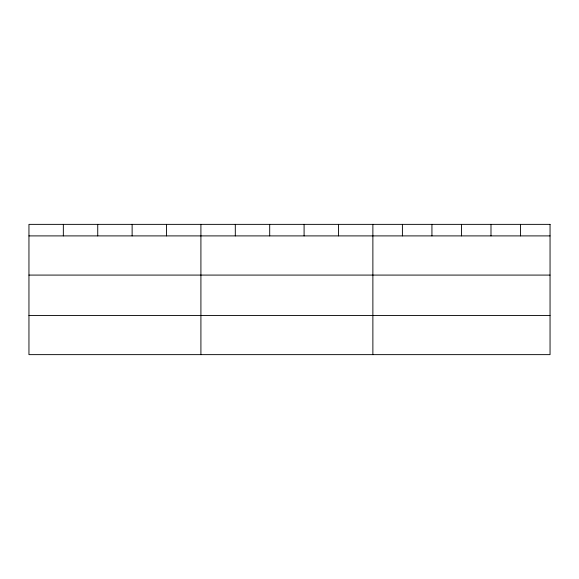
<?xml version="1.0" encoding="UTF-8"?>
<svg xmlns="http://www.w3.org/2000/svg" width="579" height="579" viewBox="0 0 579 579"><rect width="100%" height="100%" fill="white"/><g stroke="black" fill="none" stroke-linecap="round" stroke-linejoin="round"><path stroke-width="0.87" d="M28.95 235.899L550.05 235.899M28.95 275.083L550.05 275.083M28.95 315.454L550.05 315.454M520.521 224.363L520.521 235.899M490.992 224.363L490.992 235.899M461.463 224.363L461.463 235.899M431.934 224.363L431.934 235.899M402.405 224.363L402.405 235.899M372.876 224.363L372.876 354.637M338.483 224.363L338.483 235.899M304.091 224.363L304.091 235.899M269.698 224.363L269.698 235.899M235.306 224.363L235.306 235.899M200.913 224.363L200.913 354.637M166.52 224.363L166.52 235.899M132.128 224.363L132.128 235.899M97.735 224.363L97.735 235.899M63.343 224.363L63.343 235.899M550.05 224.363L28.95 224.363L28.95 354.637L550.05 354.637L550.05 224.363"/></g></svg>
